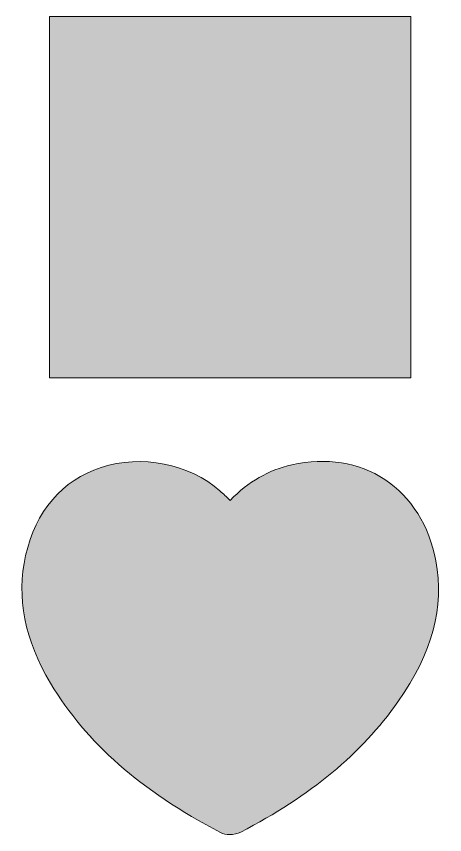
# Model space of a CAD drawing. Extents: x 226 to 1030, y -878 to -133.
# Drawn here: x 640 to 1030, y -878 to -133 of the extents above; entities that cross this region are included whole.
import ezdxf

# ---------------------------------------------------------------- set-up
doc = ezdxf.new("R2010")
doc.units = 0
doc.header["$MEASUREMENT"] = 0
doc.layers.add('Layer 1', color=7, linetype='Continuous', lineweight=0)

# ---------------------------------------------------------------- blocks, each defined once
blk = doc.blocks.new('Block_1')
at = {"layer": 'Layer 1', "true_color": 0xee447f, "transparency": 33554687}
h = blk.add_hatch(color=243, dxfattribs=at)
h.dxf.hatch_style = 2
h.paths.add_polyline_path([(999.57, -462.26), (670.32, -462.26), (670.32, -133.01), (999.57, -133.01)])
h = blk.add_hatch(color=243, dxfattribs=at)
h.dxf.hatch_style = 2
edge = h.paths.add_edge_path()
edge.add_spline(control_points=[(987.7, -757.45), (954.83, -804.52), (907.96, -843.36), (844.43, -876.19), (841.75, -877.57), (838.01, -878.49), (834.24, -878.49), (831.36, -878.49), (828.46, -877.95), (826.03, -876.67), (752.95, -838.24), (703.75, -794.98), (671.18, -740.51), (647.42, -700.76), (639.98, -662.7), (648.46, -624.15), (657.28, -584.04), (681.71, -555.56), (717.25, -543.96), (753.94, -531.98), (797.46, -540.59), (825.56, -565.38), (828.62, -568.08), (831.49, -570.81), (834.8, -573.94), (851.47, -556.92), (869.93, -546.32), (891.05, -541.62), (922.59, -534.61), (951.88, -539.22), (975.77, -554.95), (999.69, -570.7), (1016.21, -597.06), (1022.29, -629.17), (1030.3, -671.42), (1019.31, -712.18), (987.7, -757.45)], knot_values=[0, 0, 0, 0, 1, 1, 1, 2, 2, 2, 3, 3, 3, 4, 4, 4, 5, 5, 5, 6, 6, 6, 7, 7, 7, 8, 8, 8, 9, 9, 9, 10, 10, 10, 11, 11, 11, 12, 12, 12, 12], degree=3, periodic=0)
at = {"layer": 'Layer 1'}
blk.add_lwpolyline([(999.57, -462.26), (670.32, -462.26), (670.32, -133.01), (999.57, -133.01)], close=True, dxfattribs=at)
blk.add_open_spline([(987.7, -757.45), (954.83, -804.52), (907.96, -843.36), (844.43, -876.19), (841.75, -877.57), (838.01, -878.49), (834.24, -878.49), (831.36, -878.49), (828.46, -877.95), (826.03, -876.67), (752.95, -838.24), (703.75, -794.98), (671.18, -740.51), (647.42, -700.76), (639.98, -662.7), (648.46, -624.15), (657.28, -584.04), (681.71, -555.56), (717.25, -543.96), (753.94, -531.98), (797.46, -540.59), (825.56, -565.38), (828.62, -568.08), (831.49, -570.81), (834.8, -573.94), (851.47, -556.92), (869.93, -546.32), (891.05, -541.62), (922.59, -534.61), (951.88, -539.22), (975.77, -554.95), (999.69, -570.7), (1016.21, -597.06), (1022.29, -629.17), (1030.3, -671.42), (1019.31, -712.18), (987.7, -757.45)], degree=3, knots=[0, 0, 0, 0, 1, 1, 1, 2, 2, 2, 3, 3, 3, 4, 4, 4, 5, 5, 5, 6, 6, 6, 7, 7, 7, 8, 8, 8, 9, 9, 9, 10, 10, 10, 11, 11, 11, 12, 12, 12, 12], dxfattribs=at)

msp = doc.modelspace()

# ---------------------------------------------------------------- block references
at = {"layer": 'Layer 1'}
msp.add_blockref('Block_1', (0, 0), dxfattribs=at)

doc.saveas('drawing.dxf')
